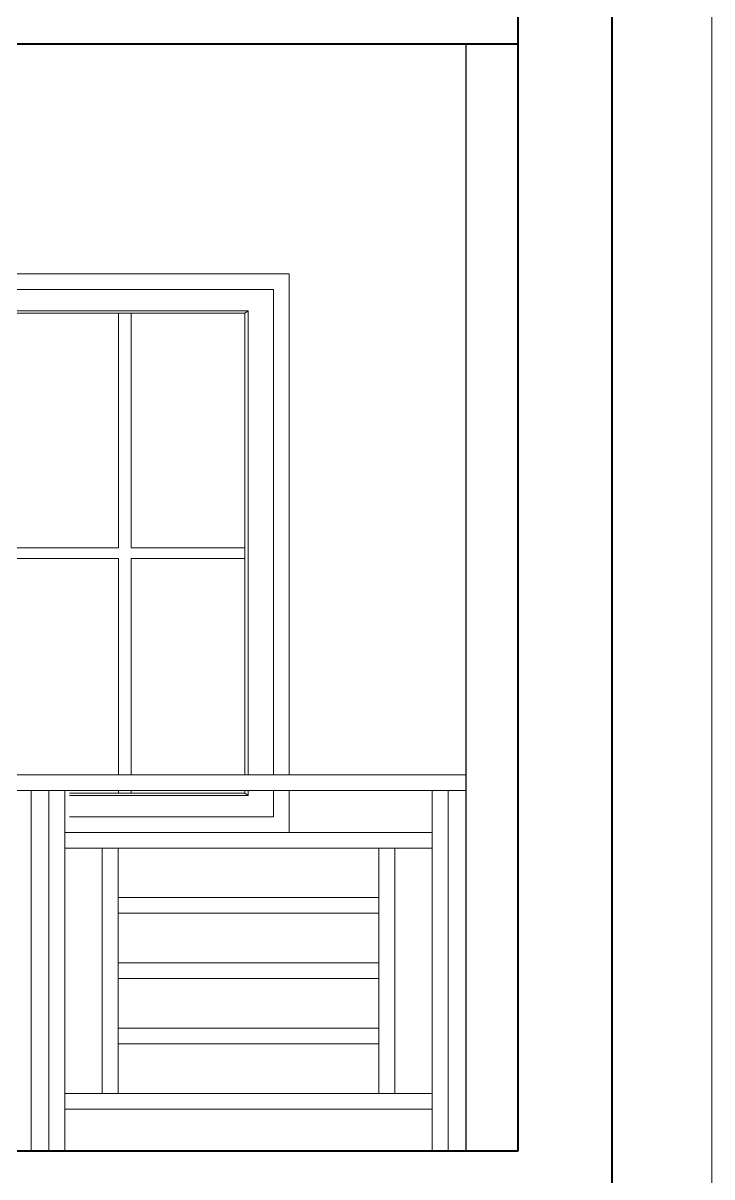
# Model space of a CAD drawing. Header units: inches. Extents: x 136316 to 139491, y -21083 to -17511.
# Drawn here: x 137702.4 to 137768.4, y -19835.7 to -19725.2 of the extents above; entities that cross this region are included whole.
import ezdxf

# ---------------------------------------------------------------- set-up
doc = ezdxf.new("R2010")
doc.units = ezdxf.units.IN
doc.header["$LTSCALE"] = 0.5
doc.header["$MEASUREMENT"] = 0
for name, color, linetype, lineweight in [('PARAPET', 50, 'Continuous', 13), ('wall', 1, 'Continuous', 40), ('wall light', 6, 'Continuous', 25), ('window', 4, 'Continuous', 13)]:
    doc.layers.add(name, color=color, linetype=linetype, lineweight=lineweight)

msp = doc.modelspace()

# ---------------------------------------------------------------- linework, layer by layer
at = {"layer": 'PARAPET'}
for p, q in [((137768.39, -19718.19), (137768.39, -20091.19)), ((137744.82, -19797.19), (137624.86, -19797.19)), ((137744.82, -19797.19), (137744.82, -19798.69)), ((137624.86, -19798.69), (137743.1, -19798.69)), ((137703.12, -19833.19), (137703.12, -19798.69)), ((137704.83, -19833.19), (137704.83, -19798.69)), ((137706.36, -19833.19), (137706.36, -19798.69)), ((137743.1, -19798.69), (137741.57, -19798.69)), ((137741.57, -19833.19), (137741.57, -19798.69)), ((137743.1, -19833.19), (137743.1, -19798.69)), ((137743.1, -19798.69), (137744.82, -19798.69)), ((137741.57, -19802.69), (137706.36, -19802.69)), ((137706.36, -19804.19), (137741.57, -19804.19)), ((137709.93, -19827.69), (137709.93, -19804.19)), ((137711.46, -19808.94), (137711.46, -19804.19)), ((137736.47, -19827.69), (137736.47, -19804.19)), ((137738, -19827.69), (137738, -19804.19)), ((137711.46, -19827.69), (137711.46, -19808.94)), ((137736.47, -19808.94), (137711.46, -19808.94)), ((137711.46, -19810.44), (137736.47, -19810.44)), ((137736.47, -19815.19), (137711.46, -19815.19)), ((137711.46, -19816.69), (137736.47, -19816.69)), ((137736.47, -19821.44), (137711.46, -19821.44)), ((137711.46, -19822.94), (137736.47, -19822.94)), ((137738, -19827.69), (137706.36, -19827.69)), ((137741.57, -19827.69), (137738, -19827.69)), ((137706.36, -19829.19), (137741.57, -19829.19)), ((137743.1, -19833.19), (137701.59, -19833.19))]:
    msp.add_line(p, q, dxfattribs=at)
at = {"layer": 'wall'}
for p, q in [((137758.82, -19953.19), (137758.82, -19633.55)), ((137749.82, -19833.19), (137749.82, -19642.55)), ((137749.82, -19727.19), (137619.86, -19727.19)), ((137619.86, -19833.19), (137749.82, -19833.19))]:
    msp.add_line(p, q, dxfattribs=at)
at = {"layer": 'wall light'}
msp.add_line((137744.82, -19833.19), (137744.82, -19727.19), dxfattribs=at)
at = {"layer": 'window'}
for p, q in [((137667.86, -19749.19), (137727.86, -19749.19)), ((137727.86, -19797.19), (137727.86, -19749.19)), ((137669.36, -19750.69), (137726.36, -19750.69)), ((137726.36, -19750.69), (137726.36, -19797.19)), ((137700.29, -19752.72), (137723.93, -19752.72)), ((137723.62, -19752.97), (137700.6, -19752.97)), ((137711.5, -19752.97), (137711.5, -19775.44)), ((137712.72, -19752.97), (137712.72, -19775.44)), ((137723.62, -19752.97), (137723.93, -19752.72)), ((137723.62, -19752.97), (137723.62, -19797.19)), ((137723.93, -19752.72), (137723.93, -19797.19)), ((137700.6, -19775.44), (137711.5, -19775.44)), ((137712.72, -19775.44), (137723.62, -19775.44)), ((137700.6, -19776.45), (137711.5, -19776.45)), ((137711.5, -19776.45), (137711.5, -19797.19)), ((137712.72, -19776.45), (137723.62, -19776.45)), ((137712.72, -19776.45), (137712.72, -19797.19)), ((137711.5, -19798.69), (137711.5, -19798.92)), ((137712.72, -19798.69), (137712.72, -19798.92)), ((137723.62, -19798.69), (137723.62, -19798.92)), ((137723.93, -19798.69), (137723.93, -19799.17)), ((137726.36, -19798.69), (137726.36, -19801.19)), ((137727.86, -19802.69), (137727.86, -19798.69)), ((137723.62, -19798.92), (137706.81, -19798.92)), ((137723.93, -19799.17), (137706.81, -19799.17)), ((137723.62, -19798.92), (137723.93, -19799.17)), ((137726.36, -19801.19), (137706.81, -19801.19)), ((137706.81, -19802.69), (137727.86, -19802.69))]:
    msp.add_line(p, q, dxfattribs=at)

doc.saveas('drawing.dxf')
